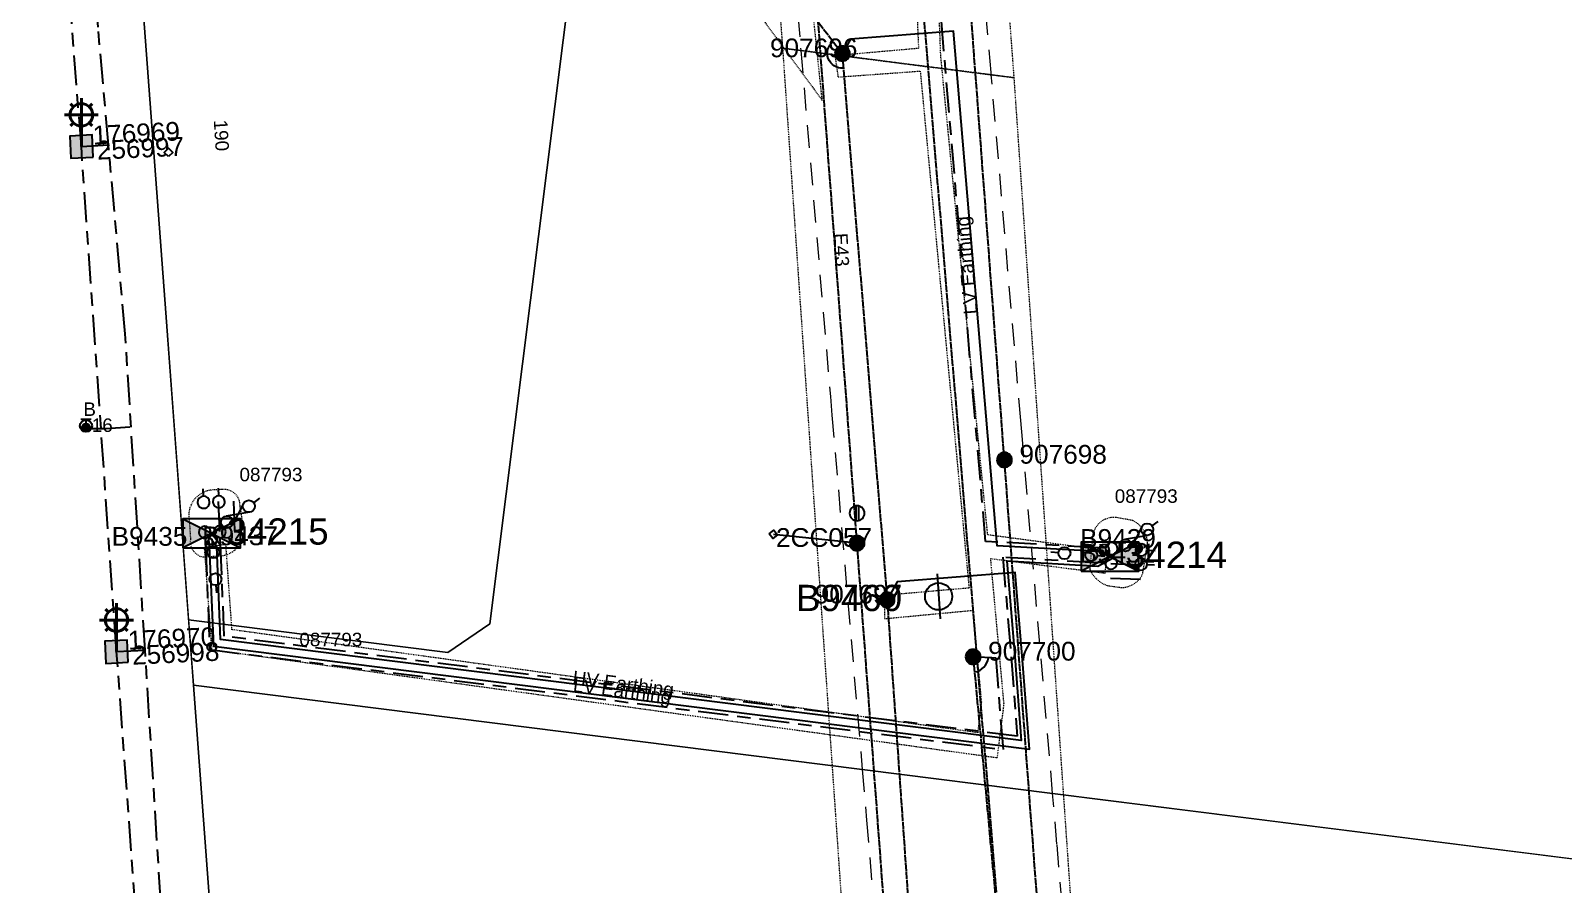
# Model space of a CAD drawing. Header units: metres. Extents: x 277863 to 282129, y 6130772 to 6135401.
# Drawn here: x 281090.3 to 281294.5, y 6133620.1 to 6133733.9 of the extents above; entities that cross this region are included whole.
import ezdxf
from ezdxf.enums import TextEntityAlignment as Align

# ---------------------------------------------------------------- set-up
doc = ezdxf.new("R2010")
doc.units = ezdxf.units.M
for name, pattern in [('Cable Exist OH', [1, 1, 0]), ('Cable Exist UG', [8.2, 4, -1.2, 1.8, -1.2]), ('Dash', [5, 3, -2]), ('HIDDEN', [0.375, 0.25, -0.125]), ('HIDDEN2', [0.1875, 0.125, -0.0625])]:
    doc.linetypes.add(name, pattern=pattern)
doc.layers.get('0').update_dxf_attribs({"color": 6})
for name, color, linetype, lineweight in [('Cadastre Easements_SP_EXT', 9, 'Continuous', 5), ('Cadastre Land Parcels_SP_EXT', 9, 'Continuous', 5), ('Cadastre Other Property_SP_EXT', 9, 'HIDDEN', 5), ('Cadastre Roads_SP_EXT', 9, 'Continuous', 5)]:
    doc.layers.add(name, color=color, linetype=linetype, lineweight=lineweight)
for name, color, linetype in [('Duct_SP_EXT', 7, 'Continuous'), ('Equip_HV_EXT', 7, 'Continuous'), ('Equip_LV_EXT', 7, 'Continuous'), ('Equip_SP_HV_EXT', 7, 'Continuous'), ('Equip_SP_LV_EXT', 7, 'Continuous'), ('Equip_SP_SL_EXT', 7, 'Continuous'), ('Mains_HV_EXT', 7, 'Continuous'), ('Mains_LV_EXT', 7, 'Continuous'), ('Mains_SL_EXT', 7, 'Continuous'), ('Mains_TR_EXT', 7, 'Continuous'), ('Services_SP_EXT', 7, 'Continuous'), ('Sub_SP_EXT', 7, 'Continuous'), ('SupportsOH_SP_TR_HV_LV_SL_EXT', 7, 'Continuous'), ('SupportsUG_SP_LV_SL_EXT', 7, 'Continuous'), ('Trench_SP_EXT', 7, 'Continuous')]:
    doc.layers.add(name, color=color, linetype=linetype)
doc.styles.add('COLUMN_LABEL', font='arial.ttf')
doc.styles.add('HVSW_LABEL', font='arial.ttf')
doc.styles.add('iecARIAL', font='arial.ttf', dxfattribs={"height": 2})
doc.styles.add('POLE_LABEL', font='arial.ttf')
doc.styles.get("Standard").update_dxf_attribs({"font": 'arial.ttf'})
doc.styles.add('SWITCH_LABEL', font='arial.ttf', dxfattribs={"height": 2.5})
doc.linetypes.add('Cable E UG', pattern='A,6,-0.5,["E",Standard,S=1.7,R=0,X=0.5,Y=-1],-2.9', length=9.4)

# ---------------------------------------------------------------- blocks, each defined once
blk = doc.blocks.new('SUB_PADMOUNT_EXT')
for points in [[(0, 0), (-3.84, 1.92), (-3.84, -1.92)], [(0, 0), (3.84, 1.92), (3.84, -1.92)]]:
    blk.add_hatch(color=256).paths.add_polyline_path(points)
for p, q in [((3.84, 1.92), (-3.84, -1.92)), ((-3.84, 1.92), (3.84, -1.92))]:
    blk.add_line(p, q)
blk.add_lwpolyline([(-3.84, -1.92), (3.84, -1.92), (3.84, 1.92), (-3.84, 1.92)], close=True)
for tag, height, flags, p in [('ASSET_NUM', 3.5, 8, (2, 2)), ('STREET_CODE', 0.2, 9, (1.5, 0)), ('CONSTRUCTED_VOLTAGE', 0.2, 9, (1.5, -0.2)), ('OPERATING_VOLTAGE', 0.2, 9, (1.5, -0.6)), ('ORIENTATION', 0.2, 9, (1.5, -0.8)), ('OWNED_BY', 0.2, 9, (1.5, -1)), ('OPERATED_BY', 0.2, 9, (1.5, -1.2)), ('SECONDARY_VOLTAGE', 0.2, 9, (1.5, -1.6)), ('STATE', 0.2, 9, (1.5, -1.8)), ('NO_PHASES', 0.2, 9, (1.5, -0.4)), ('MAINTAINED_BY', 0.2, 9, (1.5, -1.4)), ('PARENT', 0.2, 9, (1.5, -2)), ('SUBSTATION_TYPE', 0.2, 9, (1.5, -2.2)), ('STREETNAME', 0.2, 9, (1.5, -3)), ('SUBURB', 0.2, 9, (1.5, -3.2)), ('Z', 0.2, 1, (1.5, -3.6)), ('USAGE', 0.2, 9, (1.5, -2.4)), ('LEGEND', 0.2, 9, (1.5, -2.6)), ('LOCATION', 0.2, 9, (1.5, -2.8)), ('NOTES', 0.2, 9, (1.5, -3.4))]:
    blk.add_attdef(tag, text='', height=height, dxfattribs=dict(flags=flags)).set_placement(p, align=Align.MIDDLE_LEFT)
blk = doc.blocks.new('COLUMN_EXT')
blk.add_hatch(color=256).paths.add_polyline_path([(-1.49, 1.48), (-1.49, -1.49), (1.48, -1.49), (1.48, 1.48)])
blk.add_lwpolyline([(-1.49, -1.49), (1.48, -1.49), (1.48, 1.48), (-1.49, 1.48)], close=True)
for tag, height, style, flags, p in [('ASSET_NUM', 2.5, 'COLUMN_LABEL', 8, (2, 2)), ('STRUCTURE_PLANT_NUMBER', 0.2, 'POLE_LABEL', 9, (1.81, 0.03)), ('STREET_CODE', 0.2, 'COLUMN_LABEL', 9, (1.81, -0.2))]:
    blk.add_attdef(tag, text='', height=height, dxfattribs=dict(style=style, flags=flags)).set_placement(p, align=Align.MIDDLE_LEFT)
at = {"flags": 9}
for tag, p in [('COLUMN_TYPE', (1.81, -0.4)), ('OWNED_BY', (1.81, -0.6)), ('STATE', (1.81, -0.8)), ('USAGE', (1.81, -1)), ('STREETNAME', (1.81, -1.6)), ('SUBURB', (1.81, -1.8)), ('LEGEND', (1.81, -1.2)), ('LOCATION', (1.81, -1.4)), ('NOTES', (1.81, -2))]:
    blk.add_attdef(tag, text='', height=0.2, dxfattribs=at).set_placement(p, align=Align.MIDDLE_LEFT)
at = {"flags": 1}
blk.add_attdef('Z', (1.81, -2.35), '', height=0.2, dxfattribs=at)
blk = doc.blocks.new('DUCT_EXT')
blk.add_circle((0, 0.8), 0.8)
at = {"flags": 1}
blk.add_attdef('Z', (0, 0), '', height=0.2, dxfattribs=at)
at = {"flags": 9}
for tag, p in [('DUCT_CODE', (0, 0)), ('XSECT_TYPE', (0, -0.2)), ('STATE', (0, -0.6)), ('FB_REFERENCE', (0, -0.4)), ('NOTES', (0, -0.8))]:
    blk.add_attdef(tag, text='', height=0.2, dxfattribs=at).set_placement(p, align=Align.MIDDLE_LEFT)
blk = doc.blocks.new('LV_OH_LINKS_CLOSED_EXT')
for p, q in [((-0.17, 4.97), (-0.17, 3)), ((0.17, 4.97), (0.17, 3))]:
    blk.add_line(p, q)
blk.add_lwpolyline([(0, 2.99, 1), (0, 4.98, 1)], format="xyb", close=True)
at = {"flags": 9}
for tag, p in [('ACTUAL_STATUS', (0, 0)), ('CONSTRUCTED_VOLTAGE', (0, -0.2)), ('OPERATING_VOLTAGE', (0, -0.6)), ('ORIENTATION', (0, -0.8)), ('OWNED_BY', (0, -1)), ('STATE', (0, -1.2)), ('SWITCH_TYPE', (0, -1.4)), ('NO_PHASES', (0, -0.4)), ('USAGE', (0, -1.6)), ('NOTES', (0, -1.8))]:
    blk.add_attdef(tag, text='', height=0.2, dxfattribs=at).set_placement(p, align=Align.MIDDLE_LEFT)
at = {"flags": 1}
blk.add_attdef('Z', (0, 0), '', height=0.2, dxfattribs=at)
blk = doc.blocks.new('SL_LANTERN_EXT')
at = {"lineweight": 40}
for p, q in [((0, 1.97), (0, 6.47)), ((-2.25, 4.22), (2.25, 4.22)), ((-1.46, 5.68), (-1.06, 5.28)), ((1.46, 5.68), (1.06, 5.28)), ((-1.46, 2.76), (-1.06, 3.16)), ((0, 0), (0, 2.72)), ((1.46, 2.76), (1.06, 3.16))]:
    blk.add_line(p, q, dxfattribs=at)
blk.add_circle((0, 4.22), 1.5, dxfattribs=at)
at = {"style": 'iecARIAL', "flags": 8}
blk.add_attdef('ASSET_NUM', (1.5, 1.5), '', height=2.5, dxfattribs=at)
for tag, p, height, flags in [('OPERATING_VOLTAGE', (0.98, -1.65), 0.2, 9), ('ORIENTATION', (0.98, -1.85), 0.2, 9), ('OWNED_BY', (0.98, -2.05), 0.2, 9), ('CONSTRUCTED_VOLTAGE', (0.98, -0.65), 0.2, 9), ('CONTROL_TYPE', (0.98, -0.85), 0.2, 9), ('LANTERN_PURPOSE', (0.98, -1.05), 0.2, 9), ('LANTERN_TYPE', (0.98, -1.25), 0.2, 9), ('NO_PHASES', (0.98, -1.45), 0.2, 9), ('LNUMBER', (2.18, -3.25), 2.5, 8), ('STATE', (0.98, -2.25), 0.2, 9), ('USAGE', (0.98, -2.45), 0.2, 9), ('CEXIST', (0.98, -2.65), 0.2, 9), ('CNEW', (0.98, -2.85), 0.2, 9), ('CNUMBER', (0.98, -3.05), 0.2, 9), ('CREMOVE', (0.98, -3.25), 0.2, 9), ('CREPLACE', (0.98, -3.45), 0.2, 9), ('LKINGHEIGHT', (0.98, -3.65), 0.2, 9), ('LBRACKET', (0.98, -3.85), 0.2, 9), ('LBRACKETVOCAB', (0.98, -4.05), 0.2, 9), ('LCATEGORY', (0.98, -4.25), 0.2, 9), ('LCHARGE1', (0.98, -4.45), 0.2, 9), ('LCHARGE1PERCENT', (0.98, -4.65), 0.2, 9), ('LCHARGE2', (0.98, -4.85), 0.2, 9), ('LCHARGE2PERCENT', (0.98, -5.05), 0.2, 9), ('LCHARGE3', (0.98, -5.25), 0.2, 9), ('LCHARGE3PERCENT', (0.98, -5.45), 0.2, 9), ('LEXIST', (0.98, -5.65), 0.2, 9), ('LLAMP', (0.98, -5.85), 0.2, 9), ('LLAMPVOCAB', (0.98, -6.05), 0.2, 9), ('LMAST', (0.98, -6.25), 0.2, 9), ('LMASTVOCAB', (0.98, -6.45), 0.2, 9), ('LNEW', (0.98, -6.65), 0.2, 9), ('LANTNUMBER', (0.98, -6.85), 0.2, 9), ('LOUTREACH', (0.98, -7.25), 0.2, 9), ('LOUTREACHVOCAB', (0.98, -7.45), 0.2, 9), ('LRATECODE', (0.98, -7.65), 0.2, 9), ('LREMOVE', (0.98, -7.85), 0.2, 9), ('LREPLACE', (0.98, -8.05), 0.2, 9), ('LTYPE', (0.98, -8.25), 0.2, 9), ('STREETNAME', (0.98, -9.25), 0.2, 9), ('SUBURB', (0.98, -9.45), 0.2, 1), ('LTYPEVOCAB', (0.98, -8.45), 0.2, 9), ('LEGEND', (0.98, -8.65), 0.2, 9), ('LOCATION', (0.98, -8.85), 0.2, 9), ('NOTES', (0.98, -9.05), 0.2, 9)]:
    blk.add_attdef(tag, p, '', height=height, dxfattribs=dict(flags=flags))
blk = doc.blocks.new('CCP_EXT')
at = {"flags": 9}
for tag, p in [('STATE', (0, -1.8)), ('NOTES', (0, -2))]:
    blk.add_attdef(tag, text='', height=0.2, dxfattribs=at).set_placement(p, align=Align.MIDDLE_LEFT)
blk.add_wipeout([(0, 0.57), (0.57, 0), (0, -0.57), (-0.57, 0)])
blk.add_lwpolyline([(-0.57, 0), (0, 0.57), (0.57, 0), (0, -0.57), (-0.57, 0)])
at = {"flags": 1}
blk.add_attdef('Z', (0, 0), '', height=0.2, dxfattribs=at)
at = {"flags": 9}
for tag, p in [('CCP_TYPE', (0, 0)), ('CONSTRUCTED_VOLTAGE', (0, -0.2)), ('OPERATING_VOLTAGE', (0, -0.6)), ('ORIENTATION', (0, -0.8)), ('OWNED_BY', (0, -1)), ('NO_PHASES', (0, -0.4)), ('USAGE', (0, -1.2)), ('LEGEND', (0, -1.4)), ('LIFE_SUPPORT', (0, -1.6))]:
    blk.add_attdef(tag, text='', height=0.2, dxfattribs=at).set_placement(p, align=Align.MIDDLE_LEFT)
blk = doc.blocks.new('POLE_EXT')
blk.add_hatch(color=256).paths.add_polyline_path([(-1, 0, 1), (1, 0, 1)])
blk.add_lwpolyline([(-1, 0, 1), (1, 0, 1)], format="xyb", close=True)
for tag, height, flags, p in [('pNumber', 2.5, 8, (-17.84, 2.07)), ('OWNED_BY', 0.2, 9, (1.35, -0.4)), ('SPECIAL_USE', 0.2, 9, (1.35, -0.8)), ('STATE', 0.2, 9, (1.35, -1)), ('cLV', 0.2, 9, (1.35, -1.4)), ('hDepth', 0.2, 9, (1.35, -1.6)), ('hDia', 0.2, 9, (1.35, -1.8)), ('cHV', 0.2, 9, (1.35, -2)), ('PARENT', 0.2, 9, (1.35, -0.6)), ('USAGE', 0.2, 9, (1.35, -1.2)), ('cLinedev', 0.2, 9, (1.35, -3.4)), ('pExisting', 0.2, 9, (1.35, -3.8)), ('LBRACKET', 0.2, 9, (1.35, -2.2)), ('LExisting', 0.2, 9, (1.35, -2.4)), ('LANTNUMBER', 0.2, 9, (1.35, -2.6)), ('LOther', 0.2, 9, (1.35, -2.8)), ('LRemove', 0.2, 9, (1.35, -3)), ('LEGEND', 0.2, 9, (1.35, -3.2)), ('LOCATION', 0.2, 9, (1.35, -3.6)), ('PFNUMBER', 0.2, 9, (1.35, -4)), ('pFooting', 0.2, 9, (1.35, -4.4)), ('pNew', 0.2, 9, (1.35, -4.6)), ('pRelocate', 0.2, 9, (1.35, -5)), ('pRemove', 0.2, 9, (1.35, -5.2)), ('pReplace', 0.2, 9, (1.35, -5.4)), ('pStay', 0.2, 9, (1.35, -5.6)), ('pType', 0.2, 9, (1.35, -5.8)), ('cspan', 0.2, 9, (1.35, -6)), ('STREETNAME', 0.2, 9, (1.35, -6.2)), ('NEWPFNUMBER', 0.2, 9, (1.35, -4.2)), ('SUBURB', 0.2, 9, (1.35, -6.4)), ('OPERATED_BY', 0.2, 9, (1.36, -7.01)), ('NOTES', 0.2, 9, (1.35, -6.6)), ('MAINTAINED_BY', 0.2, 9, (1.36, -6.81))]:
    blk.add_attdef(tag, text='', height=height, dxfattribs=dict(flags=flags)).set_placement(p, align=Align.MIDDLE_LEFT)
at = {"style": 'POLE_LABEL'}
for tag, height, flags, p in [('ASSET_NUM', 2.5, 8, (2, 2)), ('STRUCTURE_PLANT_NUMBER', 0.2, 9, (1.35, 0.03)), ('STREET_CODE', 0.2, 9, (1.35, -0.2))]:
    blk.add_attdef(tag, text='', height=height, dxfattribs=dict(at, flags=flags)).set_placement(p, align=Align.MIDDLE_LEFT)
at = {"flags": 1}
blk.add_attdef('Z', (1.35, -7.33), '', height=0.2, dxfattribs=at)
blk = doc.blocks.new('LV_UG_DFUSE_OPEN_EXT')
for points in [[(1, 0), (0, 0)], [(6.2, 0.01), (7.2, 0.01)]]:
    blk.add_lwpolyline(points)
for centre in [(1.8, 0), (5.4, 0.01)]:
    blk.add_circle(centre, 0.8)
at = {"flags": 9}
for tag, p in [('ACTUAL_STATUS', (0, 0)), ('CONSTRUCTED_VOLTAGE', (0, -0.2)), ('OPERATING_VOLTAGE', (0, -0.6)), ('ORIENTATION', (0, -0.8)), ('STATE', (0, -1)), ('SWITCH_TYPE', (0, -1.2)), ('NO_PHASES', (0, -0.4)), ('USAGE', (0, -1.4)), ('NOTES', (0, -1.6))]:
    blk.add_attdef(tag, text='', height=0.2, dxfattribs=at).set_placement(p, align=Align.MIDDLE_LEFT)
at = {"flags": 1}
blk.add_attdef('Z', (0, 0), '', height=0.2, dxfattribs=at)
blk = doc.blocks.new('LV_UG_DFUSE_CLOSED_EXT')
for points in [[(1, 0), (0, 0)], [(5.04, 0.73), (2.16, -0.72)], [(5.05, -0.71), (2.16, 0.72)], [(6.2, 0.01), (7.2, 0.01)]]:
    blk.add_lwpolyline(points)
for centre in [(1.8, 0), (5.4, 0.01)]:
    blk.add_circle(centre, 0.8)
at = {"flags": 9}
for tag, p in [('ACTUAL_STATUS', (0, 0)), ('CONSTRUCTED_VOLTAGE', (0, -0.2)), ('OPERATING_VOLTAGE', (0, -0.6)), ('ORIENTATION', (0, -0.8)), ('STATE', (0, -1)), ('SWITCH_TYPE', (0, -1.2)), ('NO_PHASES', (0, -0.4)), ('USAGE', (0, -1.4)), ('NOTES', (0, -1.6))]:
    blk.add_attdef(tag, text='', height=0.2, dxfattribs=at).set_placement(p, align=Align.MIDDLE_LEFT)
at = {"flags": 1}
blk.add_attdef('Z', (0, 0), '', height=0.2, dxfattribs=at)
blk = doc.blocks.new('SWG_HOLEC_SU_EXT')
blk.add_line((1.8, -2), (5.8, -2))
for points in [[(1, 0), (0, 0)], [(6.6, 0), (7.6, 0)]]:
    blk.add_lwpolyline(points)
for points in [[(1.8, -0.8, 1), (1.8, 0.8, 1)], [(5.8, -0.8, 1), (5.8, 0.8, 1)]]:
    blk.add_lwpolyline(points, format="xyb", close=True)
at = {"style": 'SWITCH_LABEL', "flags": 8}
blk.add_attdef('ASSET_NUM', text='', height=2.5, rotation=179.9544, dxfattribs=at).set_placement((-2.4, 0), align=Align.MIDDLE_LEFT)
at = {"flags": 1}
blk.add_attdef('Z', (0, 0), '', height=0.2, dxfattribs=at)
at = {"flags": 9}
for tag, p in [('ACTUAL_STATUS', (0, -0.4)), ('CONSTRUCTED_VOLTAGE', (0, -0.6)), ('OPERATING_VOLTAGE', (0, -1)), ('ORIENTATION', (0, -1.2)), ('OWNED_BY', (0, -1.4)), ('STATE', (0, -1.8)), ('SWITCH_TYPE', (0, -2)), ('NO_PHASES', (0, -0.8)), ('PARENT', (0, -1.6)), ('STREETNAME', (0, -2.6)), ('SUBURB', (0, -2.8)), ('USAGE', (0, -2.2)), ('LOCATION', (0, -2.4)), ('NOTES', (0, -3))]:
    blk.add_attdef(tag, text='', height=0.2, dxfattribs=at).set_placement(p, align=Align.MIDDLE_LEFT)
at = {"style": 'SWITCH_LABEL', "flags": 9}
blk.add_attdef('STREET_CODE', text='', height=0.2, dxfattribs=at).set_placement((0, -0.2), align=Align.MIDDLE_LEFT)
blk = doc.blocks.new('HV_ABS_CLOSED_EXT')
blk.add_line((-3, 6.87), (3, 6.87))
blk.add_circle((0, 6.87), 1.8)
at = {"style": 'HVSW_LABEL'}
for tag, height, flags, p in [('ASSET_NUM', 3.5, 8, (2, 2)), ('STREET_CODE', 0.2, 9, (0, -0.2))]:
    blk.add_attdef(tag, text='', height=height, dxfattribs=dict(at, flags=flags)).set_placement(p, align=Align.MIDDLE_LEFT)
at = {"flags": 1}
blk.add_attdef('Z', (0, 0), '', height=0.2, dxfattribs=at)
at = {"flags": 9}
for tag, p in [('ACTUAL_STATUS', (0, -0.4)), ('CONSTRUCTED_VOLTAGE', (0, -0.6)), ('OPERATING_VOLTAGE', (0, -1)), ('ORIENTATION', (0, -1.2)), ('OWNED_BY', (0, -1.4)), ('STATE', (0, -1.6)), ('SWITCH_TYPE', (0, -1.8)), ('NO_PHASES', (0, -0.8)), ('USAGE', (0, -2)), ('STREETNAME', (0, -2.6)), ('SUBURB', (0, -2.8)), ('LEGEND', (0, -2.2)), ('LOCATION', (0, -2.4)), ('NOTES', (0, -3))]:
    blk.add_attdef(tag, text='', height=0.2, dxfattribs=at).set_placement(p, align=Align.MIDDLE_LEFT)
blk = doc.blocks.new('CABLE_LARGE_EXT')
h = blk.add_hatch(color=256)
edge = h.paths.add_edge_path()
edge.add_arc((0, 0.55), 0.55, 0, 360)
blk.add_circle((0, 0.55), 0.55)
at = {"flags": 1}
blk.add_attdef('Z', (0, 0), '', height=0.2, dxfattribs=at)
at = {"flags": 9}
for tag, p in [('COND_CODE', (0, 0)), ('STATE', (0, -0.4)), ('XSECT_SIZE', (0, -0.6)), ('FB_REFERENCE', (0, -0.2)), ('NOTES', (0, -0.8))]:
    blk.add_attdef(tag, text='', height=0.2, dxfattribs=at).set_placement(p, align=Align.MIDDLE_LEFT)

msp = doc.modelspace()

# ---------------------------------------------------------------- linework, layer by layer
at = {"layer": 'Cadastre Easements_SP_EXT', "linetype": 'Dash'}
msp.add_lwpolyline([(281234.33, 6133432.51), (281234.95, 6133474.44), (281235.09, 6133483.6), (281235.46, 6133508.11), (281235.69, 6133523.53), (281234.9, 6133532.79), (281231.17, 6133576.52), (281230.66, 6133582.49), (281227, 6133625.4), (281226.42, 6133632.19), (281222.39, 6133679.36), (281222.18, 6133681.89), (281218.24, 6133727.97), (281218.22, 6133728.31), (281213.16, 6133787.6), (281212.92, 6133790.38), (281210.27, 6133821.44), (281207.76, 6133850.81)], dxfattribs=at)
at = {"layer": 'Cadastre Land Parcels_SP_EXT', "linetype": 'Continuous'}
for points in [[(281151.43, 6133654.78), (281162.29, 6133741.13), (281160.38, 6133766.65), (281162.84, 6133786.22), (281140.36, 6133789.05), (281116.97, 6133788.61), (281101.51, 6133785.59), (281104.8, 6133742.6), (281108.25, 6133696.24), (281111.29, 6133655.33), (281145.84, 6133650.98), (281151.43, 6133654.78)], [(281366.12, 6133614.59), (281226.42, 6133632.19), (281201.05, 6133635.39), (281111.94, 6133646.61), (281115.63, 6133596.98), (281205.3, 6133585.68), (281230.66, 6133582.49), (281360.03, 6133566.19), (281366.12, 6133614.59)]]:
    msp.add_lwpolyline(points, close=True, dxfattribs=at)
msp.add_lwpolyline([(281376.48, 6133759.37), (281162.84, 6133786.22), (281160.38, 6133766.65), (281162.29, 6133741.13), (281151.43, 6133654.78), (281145.84, 6133650.98), (281111.29, 6133655.33), (281111.94, 6133646.61), (281201.05, 6133635.39), (281226.42, 6133632.19), (281313.38, 6133621.24)], dxfattribs=at)
at = {"layer": 'Cadastre Other Property_SP_EXT', "linetype": 'HIDDEN2'}
for points in [[(281221.3, 6133727.59), (281204.34, 6133955.28), (281173.82, 6133954.67), (281190.44, 6133731.53), (281221.3, 6133727.59)], [(281100.98, 6133793.55), (281101.62, 6133784.89), (281155.07, 6133779.97), (281195.73, 6133724.55), (281193.88, 6133742.27), (281159.58, 6133789.28), (281100.98, 6133793.55)]]:
    msp.add_lwpolyline(points, close=True, dxfattribs=at)
for points in [[(281118.3, 6133665.88), (281118.43, 6133668.78), (281118.15, 6133670.48), (281118.15, 6133670.48, 0.468098), (281115.72, 6133672.69), (281115.72, 6133672.69), (281114.3, 6133672.63), (281114.3, 6133672.63, 0.367134), (281111.33, 6133669.38), (281111.33, 6133669.38), (281111.55, 6133666.1), (281111.55, 6133666.1, 0.398763), (281113.19, 6133663.7), (281113.19, 6133663.7), (281115.6, 6133663.86), (281115.6, 6133663.86, 0.295565), (281118.3, 6133665.88)], [(281238.46, 6133661.68), (281239.06, 6133665.56), (281239.06, 6133665.56, 0.276773), (281237.1, 6133668.56), (281237.1, 6133668.56), (281234.86, 6133668.97), (281234.86, 6133668.97, 0.37335), (281231.77, 6133666.7), (281231.77, 6133666.7), (281231.36, 6133662.06), (281231.36, 6133662.06, 0.199756), (281233.7, 6133659.88), (281233.7, 6133659.88), (281235.59, 6133659.63), (281235.59, 6133659.63, 0.303393), (281238.46, 6133661.55), (281238.46, 6133661.55), (281238.46, 6133661.68)]]:
    msp.add_lwpolyline(points, format="xyb", close=True, dxfattribs=at)
at = {"layer": 'Duct_SP_EXT'}
msp.add_lwpolyline([(281098.22, 6133680.83), (281100.31, 6133680.83), (281103.48, 6133681.05)], dxfattribs=at)
at = {"layer": 'Mains_HV_EXT', "linetype": 'Cable Exist OH'}
for points in [[(281157.01, 6133784.66), (281198.41, 6133730.82)], [(281198.37, 6133730.81), (281204.37, 6133657.99)], [(281204.37, 6133657.99), (281207.66, 6133610.97)], [(281215.83, 6133650.39), (281220.59, 6133599.27)]]:
    msp.add_lwpolyline(points, dxfattribs=at)
at = {"layer": 'Mains_HV_EXT', "linetype": 'Cable Exist UG'}
msp.add_lwpolyline([(281234.06, 6133663.75), (281232.48, 6133664.92), (281217.49, 6133665.78), (281209.28, 6133762.61), (281207.56, 6133763.59)], dxfattribs=at)
at = {"layer": 'Mains_HV_EXT', "linetype": 'Continuous'}
for points in [[(281198.53, 6133728.86, -0.741603), (281197.18, 6133732.42)], [(281216.02, 6133648.37, 0.342748), (281217.87, 6133650.28)]]:
    msp.add_lwpolyline(points, format="xyb", dxfattribs=at)
at = {"layer": 'Mains_HV_EXT', "linetype": 'Cable E UG'}
msp.add_lwpolyline([(281234.11, 6133664.25), (281232.46, 6133664.42), (281219.02, 6133665.2), (281213.21, 6133733.78), (281199.5, 6133732.74), (281198.41, 6133730.82)], dxfattribs=at)
at = {"layer": 'Mains_LV_EXT', "linetype": 'Cable Exist OH'}
for points in [[(281200.37, 6133665.55), (281195.2, 6133734.96), (281190.89, 6133792.04)], [(281204.94, 6133604.18), (281200.37, 6133665.55)]]:
    msp.add_lwpolyline(points, dxfattribs=at)
at = {"layer": 'Mains_SL_EXT', "linetype": 'Cable Exist UG'}
for points in [[(281097.01, 6133718.41), (281091.5, 6133788.72)], [(281101.7, 6133651.08), (281097.01, 6133718.41)], [(281106.69, 6133583.62), (281101.7, 6133651.08)]]:
    msp.add_lwpolyline(points, dxfattribs=at)
at = {"layer": 'Trench_SP_EXT', "linetype": 'Cable Exist UG'}
for points in [[(281100.63, 6133718.63), (281099.23, 6133734.32), (281099.23, 6133734.32), (281098.51, 6133743.63), (281094.76, 6133789.46)], [(281097.01, 6133718.41), (281100.63, 6133718.63)], [(281105.5, 6133651.27), (281102.86, 6133693.43), (281100.63, 6133718.63)], [(281101.7, 6133651.08), (281105.5, 6133651.27)], [(281109.83, 6133583.79), (281109.14, 6133593.15), (281105.5, 6133651.27)]]:
    msp.add_lwpolyline(points, dxfattribs=at)

# ---------------------------------------------------------------- block references
at = {"layer": 'Duct_SP_EXT'}
for name in ['DUCT_EXT', 'CABLE_LARGE_EXT']:
    msp.add_blockref(name, (281097.63, 6133680.38), dxfattribs=at)
at = {"layer": 'Equip_HV_EXT'}
ref = msp.add_blockref('SWG_HOLEC_SU_EXT', (281113.54, 6133665.2), dxfattribs=dict(at, rotation=92.35329685971783))
ref.add_attrib('ASSET_NUM', 'B9435', dxfattribs={"layer": '0', "height": 2.5, "style": 'SWITCH_LABEL'}).set_placement((281111.14, 6133666.45), align=Align.MIDDLE_RIGHT)
ref = msp.add_blockref('SWG_HOLEC_SU_EXT', (281115.51, 6133665.27), dxfattribs=dict(at, rotation=91.75938542453761))
ref.add_attrib('ASSET_NUM', 'B9437', dxfattribs={"layer": '0', "height": 2.5, "style": 'SWITCH_LABEL'}).set_placement((281113.11, 6133666.52), align=Align.MIDDLE_LEFT)
ref = msp.add_blockref('SWG_HOLEC_SU_EXT', (281232.48, 6133664.92), dxfattribs=dict(at, rotation=357.385570568006))
ref.add_attrib('ASSET_NUM', 'B9429', dxfattribs={"layer": '0', "height": 2.5, "style": 'SWITCH_LABEL'}).set_placement((281230.08, 6133666.17), align=Align.MIDDLE_LEFT)
ref = msp.add_blockref('SWG_HOLEC_SU_EXT', (281232.41, 6133662.96), dxfattribs=dict(at, rotation=357.7509759842949))
ref.add_attrib('ASSET_NUM', 'B9431', dxfattribs={"layer": '0', "height": 2.5, "style": 'SWITCH_LABEL'}).set_placement((281230.01, 6133664.21), align=Align.MIDDLE_LEFT)
at = {"layer": 'Equip_LV_EXT'}
for name, p, rotation in [('LV_UG_DFUSE_CLOSED_EXT', (281114.96, 6133667.29), 36.00000004871014), ('LV_UG_DFUSE_CLOSED_EXT', (281234.66, 6133664.19), 36.00000004871014), ('LV_UG_DFUSE_OPEN_EXT', (281114.44, 6133666.12), 274.5180687257015), ('LV_UG_DFUSE_OPEN_EXT', (281233.37, 6133663.82), 175.7374937659769)]:
    msp.add_blockref(name, p, dxfattribs=dict(at, rotation=rotation))
at = {"layer": 'Equip_SP_HV_EXT'}
ref = msp.add_blockref('HV_ABS_CLOSED_EXT', (281204.37, 6133657.99), dxfattribs=dict(at, rotation=273.7615259428305))
ref.add_attrib('ASSET_NUM', 'B9460', dxfattribs={"layer": '0', "height": 3.5, "style": 'HVSW_LABEL'}).set_placement((281206.37, 6133658.24), align=Align.MIDDLE_RIGHT)
at = {"layer": 'Equip_SP_LV_EXT'}
msp.add_blockref('LV_OH_LINKS_CLOSED_EXT', (281200.37, 6133665.55), dxfattribs=at)
at = {"layer": 'Equip_SP_SL_EXT'}
ref = msp.add_blockref('SL_LANTERN_EXT', (281097.01, 6133718.41), dxfattribs=at)
ref.add_attrib('ASSET_NUM', '176969', dxfattribs={"layer": '0', "height": 2.5, "rotation": 2.8553, "style": 'iecARIAL'}).set_placement((281098.51, 6133719.91), align=Align.MIDDLE_LEFT)
ref = msp.add_blockref('SL_LANTERN_EXT', (281101.7, 6133651.08), dxfattribs=at)
ref.add_attrib('ASSET_NUM', '176970', dxfattribs={"layer": '0', "height": 2.5, "rotation": 2.6085, "style": 'iecARIAL'}).set_placement((281103.2, 6133652.58), align=Align.MIDDLE_LEFT)
at = {"layer": 'Sub_SP_EXT'}
ref = msp.add_blockref('SUB_PADMOUNT_EXT', (281114.36, 6133666.85), dxfattribs=at)
ref.add_attrib('ASSET_NUM', '34215', dxfattribs={"layer": '0', "height": 3.5}).set_placement((281116.36, 6133667.1), align=Align.MIDDLE_LEFT)
ref = msp.add_blockref('SUB_PADMOUNT_EXT', (281234.06, 6133663.75), dxfattribs=at)
ref.add_attrib('ASSET_NUM', '34214', dxfattribs={"layer": '0', "height": 3.5}).set_placement((281236.06, 6133664), align=Align.MIDDLE_LEFT)
at = {"layer": 'SupportsOH_SP_TR_HV_LV_SL_EXT'}
ref = msp.add_blockref('POLE_EXT', (281198.41, 6133730.82), dxfattribs=at)
ref.add_attrib('ASSET_NUM', '907696', dxfattribs={"layer": '0', "height": 2.5, "style": 'POLE_LABEL'}).set_placement((281200.41, 6133731.57), align=Align.MIDDLE_RIGHT)
ref = msp.add_blockref('POLE_EXT', (281220, 6133676.64), dxfattribs=at)
ref.add_attrib('ASSET_NUM', '907698', dxfattribs={"layer": '0', "height": 2.5, "style": 'POLE_LABEL'}).set_placement((281222, 6133677.39), align=Align.MIDDLE_LEFT)
ref = msp.add_blockref('POLE_EXT', (281204.37, 6133657.99), dxfattribs=at)
ref.add_attrib('ASSET_NUM', '907697', dxfattribs={"layer": '0', "height": 2.5, "style": 'POLE_LABEL'}).set_placement((281206.37, 6133658.74), align=Align.MIDDLE_RIGHT)
ref = msp.add_blockref('POLE_EXT', (281215.83, 6133650.39), dxfattribs=at)
ref.add_attrib('ASSET_NUM', '907700', dxfattribs={"layer": '0', "height": 2.5, "style": 'POLE_LABEL'}).set_placement((281217.83, 6133651.14), align=Align.MIDDLE_LEFT)
at = {"layer": 'SupportsUG_SP_LV_SL_EXT'}
ref = msp.add_blockref('COLUMN_EXT', (281097.01, 6133718.41), dxfattribs=dict(at, rotation=92.63442881003745))
ref.add_attrib('ASSET_NUM', '256997', dxfattribs={"layer": '0', "height": 2.5, "rotation": 2.743, "style": 'COLUMN_LABEL'}).set_placement((281099.01, 6133719.16), align=Align.TOP_LEFT)
ref = msp.add_blockref('COLUMN_EXT', (281101.7, 6133651.08), dxfattribs=dict(at, rotation=92.63442881003745))
ref.add_attrib('ASSET_NUM', '256998', dxfattribs={"layer": '0', "height": 2.5, "rotation": 2.743, "style": 'COLUMN_LABEL'}).set_placement((281103.7, 6133651.83), align=Align.TOP_LEFT)

# ---------------------------------------------------------------- texts
at = {"layer": 'Cadastre Land Parcels_SP_EXT'}
msp.add_text('190', height=1.8, rotation=273.4965, dxfattribs=at).set_placement((281114.65, 6133721.94))
at = {"layer": 'Cadastre Other Property_SP_EXT'}
for p in [(281118.08, 6133673.79), (281234.7, 6133670.92), (281126.06, 6133651.8)]:
    msp.add_text('087793', height=1.8, dxfattribs=at).set_placement(p)
at = {"layer": 'Duct_SP_EXT'}
for s, p in [('B', (281097.28, 6133682.51)), ('T16', (281096.86, 6133680.37))]:
    msp.add_text(s, height=1.8, dxfattribs=at).set_placement(p)
at = {"layer": 'Mains_HV_EXT'}
for s, rotation, p in [('LV Earthing', 94.845, (281216.4, 6133696.11)), ('HV Earthing', 352.8158, (281162.38, 6133646.78)), ('LV Earthing', 352.8158, (281162.45, 6133645.77))]:
    msp.add_text(s, height=1.8, rotation=rotation, dxfattribs=at).set_placement(p)
at = {"layer": 'Mains_LV_EXT'}
msp.add_text('E43', height=1.8, rotation=273.0795, dxfattribs=at).set_placement((281197.29, 6133706.84))

# ---------------------------------------------------------------- next in the draw order: block references
at = {"layer": 'Services_SP_EXT'}
for p, rotation in [((281108.61, 6133717.64), 90.0000000000002), ((281189.21, 6133666.72), 353.9741685149785)]:
    msp.add_blockref('CCP_EXT', p, dxfattribs=dict(at, rotation=rotation))

# ---------------------------------------------------------------- next in the draw order: linework, layer by layer
at = {"layer": 'Cadastre Easements_SP_EXT', "linetype": 'Dash'}
msp.add_lwpolyline([(281182.4, 6133854.05), (281184.91, 6133824.63), (281187.56, 6133793.57), (281187.79, 6133790.84), (281192.85, 6133731.51), (281192.88, 6133731.21), (281196.81, 6133685.09), (281197.02, 6133682.6), (281201.05, 6133635.39), (281201.63, 6133628.63), (281205.29, 6133585.68), (281205.8, 6133579.76), (281209.53, 6133535.98), (281210.21, 6133528.05), (281210.67, 6133522.66), (281210.55, 6133514.62), (281210.5, 6133511.25), (281210.45, 6133507.9), (281210.14, 6133486.74), (281210, 6133477.63), (281209.34, 6133433.53)], dxfattribs=at)
at = {"layer": 'Cadastre Other Property_SP_EXT', "linetype": 'HIDDEN2'}
for points in [[(281113.38, 6133665.01), (281114.36, 6133651.36), (281219.06, 6133636.95), (281219.95, 6133644.09), (281218.17, 6133663.5), (281233.42, 6133661.55), (281233.78, 6133664.52), (281217.77, 6133666.65), (281211.52, 6133730.48), (281210.28, 6133762.97), (281207.18, 6133762.88), (281208.55, 6133731.5), (281197.43, 6133730.52), (281197.83, 6133727.69), (281208.78, 6133728.48), (281215.29, 6133659.56), (281204.03, 6133658.58), (281204.03, 6133655.48), (281215.74, 6133656.59), (281216.93, 6133644.4), (281216.44, 6133640.28), (281117.08, 6133654.01), (281116.27, 6133665.36), (281113.38, 6133665.01)], [(281239.87, 6133458.45), (281221.3, 6133727.59), (281190.44, 6133731.53), (281209, 6133462.37), (281239.87, 6133458.45)]]:
    msp.add_lwpolyline(points, close=True, dxfattribs=at)
at = {"layer": 'Cadastre Roads_SP_EXT', "linetype": 'Continuous'}
msp.add_lwpolyline([(281111.64, 6133436.87), (281127.43, 6133438.49), (281123.03, 6133497.72), (281121.6, 6133516.82), (281121.18, 6133522.5), (281120.92, 6133525.91), (281119.32, 6133547.35), (281115.63, 6133596.98), (281111.94, 6133646.61), (281108.25, 6133696.24), (281104.8, 6133742.6), (281085.62, 6133734.38), (281075.55, 6133730.07), (281090.15, 6133501.57), (281095.57, 6133435.22), (281111.64, 6133436.87)], close=True, dxfattribs=at)
at = {"layer": 'Mains_HV_EXT', "linetype": 'Cable Exist UG'}
for points in [[(281114.36, 6133666.85), (281113.54, 6133665.2), (281114.13, 6133651.35), (281219.86, 6133638.03), (281218.89, 6133650.23), (281215.83, 6133650.39)], [(281234.06, 6133663.75), (281232.36, 6133662.93), (281232.36, 6133662.93), (281219.78, 6133663.67), (281220.89, 6133650.39), (281220.89, 6133650.39), (281221.69, 6133639.81), (281221.69, 6133639.81), (281116.06, 6133653.13), (281115.54, 6133665.29), (281114.36, 6133666.85)]]:
    msp.add_lwpolyline(points, dxfattribs=at)
at = {"layer": 'Mains_HV_EXT', "linetype": 'Cable E UG'}
for points in [[(281113.86, 6133666.8), (281114.04, 6133665.21), (281114.61, 6133651.8), (281223.33, 6133638.09), (281222.38, 6133650.51), (281221.45, 6133661.63), (281205.72, 6133660.38), (281204.37, 6133657.99)], [(281234.5, 6133663.54), (281232.46, 6133662.42), (281220.32, 6133663.14), (281221.38, 6133650.43), (281222.24, 6133639.24), (281115.57, 6133652.68), (281115.05, 6133665.11), (281114.24, 6133666.18)]]:
    msp.add_lwpolyline(points, dxfattribs=at)
at = {"layer": 'Mains_TR_EXT', "linetype": 'Cable Exist OH'}
for points in [[(281211.51, 6132209.94), (281215.54, 6132392.94), (281218.43, 6132523.94), (281221.46, 6132661.26), (281221.78, 6132675.94), (281224.93, 6132818.93), (281228.22, 6132970.93), (281231.24, 6133111.64), (281234.24, 6133244.83), (281236.21, 6133412.16), (281234.57, 6133447.87), (281230.74, 6133532.19), (281220, 6133676.64), (281209.93, 6133811.34), (281200.97, 6133933.23), (281192.53, 6134046.62), (281187.23, 6134117.7), (281175.15, 6134269.25), (281146.6, 6134435.71)], [(281211.42, 6132604.56), (281213.61, 6132770.14), (281217.17, 6132931.68), (281220.86, 6133099.32), (281224.55, 6133266.95), (281228.15, 6133430.37), (281220.59, 6133599.27), (281205.6, 6133780.16), (281197.24, 6133846.96), (281187.87, 6133972.72)]]:
    msp.add_lwpolyline(points, dxfattribs=at)
at = {"layer": 'Services_SP_EXT'}
msp.add_lwpolyline([(281200.37, 6133665.55), (281189.21, 6133666.72)], dxfattribs=at)

# ---------------------------------------------------------------- next in the draw order: block references
at = {"layer": 'SupportsOH_SP_TR_HV_LV_SL_EXT'}
ref = msp.add_blockref('POLE_EXT', (281200.37, 6133665.55), dxfattribs=at)
ref.add_attrib('ASSET_NUM', '2CC057', dxfattribs={"layer": '0', "height": 2.5, "style": 'POLE_LABEL'}).set_placement((281202.37, 6133666.3), align=Align.MIDDLE_RIGHT)

doc.saveas('drawing.dxf')
